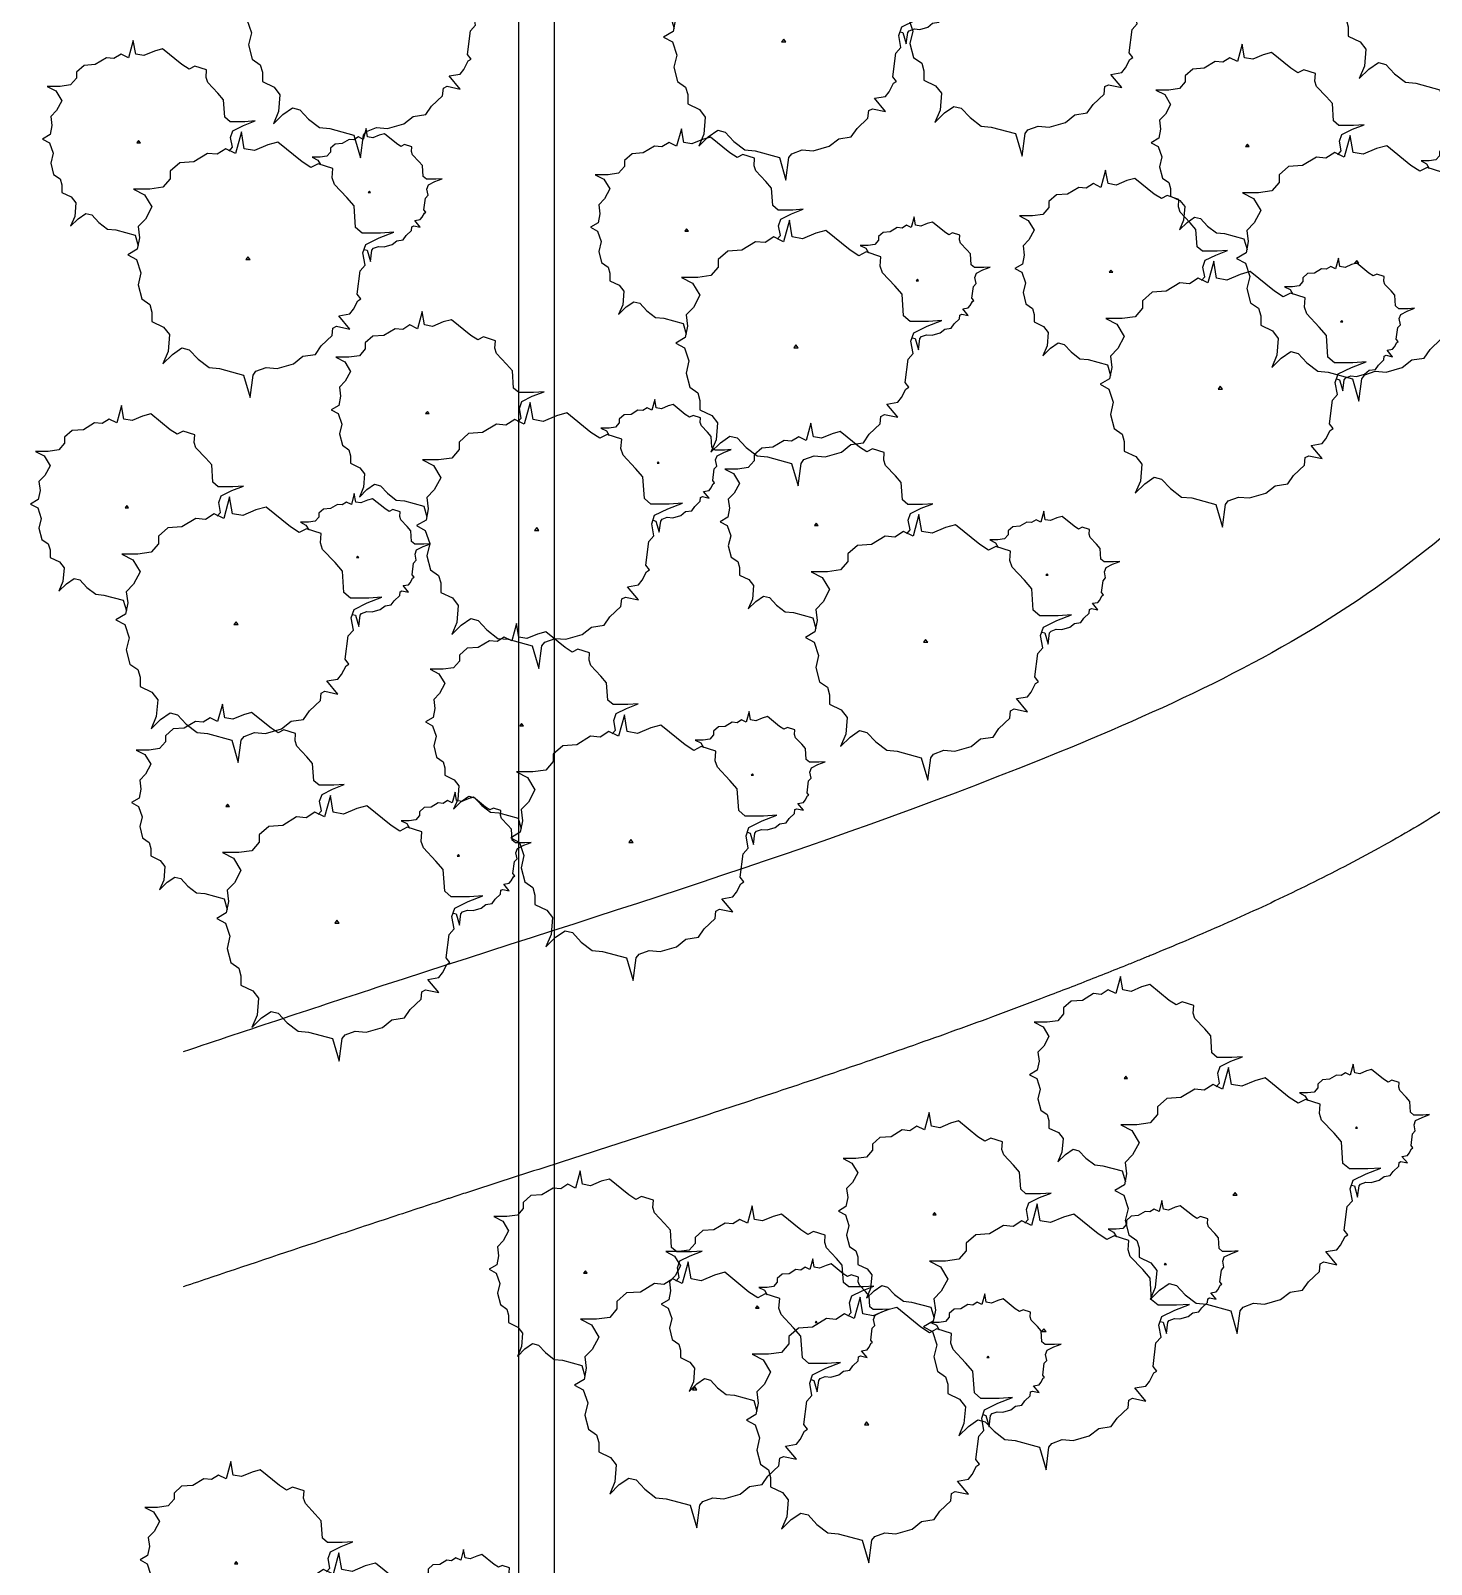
# Model space of a CAD drawing. Header units: millimetres. Extents: x 2699056 to 8562313, y 3604254 to 5198898.
# Drawn here: x 7224826 to 7256264, y 4978168 to 5012593 of the extents above; entities that cross this region are included whole.
import ezdxf

# ---------------------------------------------------------------- set-up
doc = ezdxf.new("R2010")
doc.units = ezdxf.units.MM
doc.header["$LTSCALE"] = 10
doc.header["$MEASUREMENT"] = 0
doc.layers.add('zelen', color=69, linetype='Continuous')

# ---------------------------------------------------------------- blocks, each defined once
blk = doc.blocks.new('Clump of Trees or Bushes - plan')
for points in [[(-10.993, 56.487), (-9.228, 58.426), (-10.144, 63.512), (-8.923, 67.033), (-3.43, 69.772), (2.673, 72.119), (-2.82, 71.728), (-10.449, 71.728), (-13.195, 74.075), (-13.806, 83.073), (-16.857, 86.594), (-22.045, 92.071), (-22.961, 94.81), (-22.656, 98.722), (-28.759, 100.678), (-31.811, 99.113), (-35.472, 101.461), (-45.543, 109.676), (-49.815, 108.503), (-55.308, 106.155), (-59.58, 106.938), (-60.801, 113.98), (-63.242, 104.982), (-67.209, 106.938), (-70.872, 104.59), (-74.839, 104.982), (-80.637, 101.461), (-86.435, 101.069), (-90.402, 97.548), (-90.402, 94.419), (-93.454, 90.898), (-98.947, 90.115), (-105.66, 90.115), (-101.083, 87.768), (-98.031, 82.682), (-100.778, 77.596), (-103.829, 74.466), (-103.219, 69.772), (-104.134, 65.077), (-108.102, 62.73), (-104.439, 60.774), (-102.609, 55.297), (-103.829, 50.211), (-102.303, 44.342), (-98.947, 41.995), (-98.031, 38.865), (-98.031, 34.953), (-93.148, 32.606), (-90.707, 29.476), (-91.317, 22.434), (-93.454, 17.348), (-89.487, 21.26), (-85.519, 23.999), (-82.468, 23.216), (-78.806, 19.304), (-74.228, 15.783), (-69.956, 15.392), (-59.886, 12.653), (-58.254, 7.074)], [(59.448, 5.262), (60.936, 4.858), (62.652, -1.011), (63.415, 4.858), (64.178, 5.836), (66.848, 6.814), (69.709, 6.569), (73.905, 7.792), (76.385, 9.748), (79.627, 10.237), (81.153, 12.438), (84.014, 15.127), (84.205, 17.084), (85.158, 17.573), (88.591, 16.839), (85.73, 20.262), (88.591, 20.751), (89.545, 21.974), (90.689, 24.174), (91.452, 24.663), (90.499, 25.886), (91.261, 31.999), (92.596, 33.466), (92.024, 36.645), (92.787, 38.845), (96.22, 40.557), (100.035, 42.024), (96.602, 41.779), (91.834, 41.779), (90.117, 43.246), (89.736, 48.871), (87.828, 51.071), (84.586, 54.494), (84.014, 56.206), (84.205, 58.651), (80.39, 59.873), (78.483, 58.895), (76.194, 60.362), (69.9, 65.497), (67.23, 64.764), (63.797, 63.297), (61.126, 63.786), (60.364, 68.187), (58.838, 62.563), (56.358, 63.786), (54.07, 62.319), (51.59, 62.563), (47.966, 60.362), (44.343, 60.118), (41.863, 57.917), (41.863, 55.961), (39.956, 53.761), (36.523, 53.272), (32.327, 53.272), (35.187, 51.805), (36.641, 49.381)]]:
    blk.add_lwpolyline(points)
for points in [[(-4.577, 66.508), (-7.629, 55.261), (-12.588, 57.706), (-17.166, 54.772), (-22.125, 55.261), (-29.372, 50.86), (-36.62, 50.371), (-41.579, 45.969), (-41.579, 42.057), (-45.393, 37.656), (-52.259, 36.678), (-60.651, 36.678), (-54.93, 33.743), (-51.115, 27.386), (-54.548, 21.029), (-58.363, 17.116), (-57.6, 11.248), (-58.744, 5.38), (-63.703, 2.446), (-59.126, 0), (-56.837, -6.846), (-58.363, -13.203), (-56.455, -20.539), (-52.259, -23.473), (-51.115, -27.385), (-51.115, -32.275), (-45.012, -35.21), (-41.96, -39.122), (-42.723, -47.924), (-45.393, -54.282), (-40.434, -49.391), (-35.475, -45.968), (-31.661, -46.946), (-27.083, -51.837), (-21.362, -56.238), (-16.021, -56.727), (-3.433, -60.15), (0, -71.887), (1.526, -60.15), (3.052, -58.194), (8.392, -56.238), (14.114, -56.727), (22.506, -54.282), (27.465, -50.369), (33.949, -49.391), (37.001, -44.99), (42.723, -39.611), (43.104, -35.699), (45.012, -34.721), (51.878, -36.188), (46.156, -29.341), (51.878, -28.363), (53.785, -25.918), (56.074, -21.517), (57.6, -20.539), (55.692, -18.094), (57.218, -5.868), (59.888, -2.934), (58.744, 3.424), (60.27, 7.825), (67.136, 11.248), (74.765, 14.182), (67.899, 13.693), (58.363, 13.693), (54.93, 16.627), (54.167, 27.875), (50.352, 32.276), (43.867, 39.123), (42.723, 42.546), (43.104, 47.436), (35.475, 49.882), (31.661, 47.925), (27.083, 50.86), (14.495, 61.129), (9.155, 59.662), (2.289, 56.728), (-3.052, 57.706)], [(-58.055, 61.947), (-58.97, 60.774), (-57.139, 60.774)], [(62.08, 35.667), (61.508, 34.933), (62.652, 34.933)], [(-1.144, 1.468), (-2.289, 0), (0, 0)]]:
    blk.add_lwpolyline(points, close=True)

msp = doc.modelspace()

# ---------------------------------------------------------------- linework, layer by layer
for p, q in [((7235772, 5054272), (7235772, 4928920)), ((7236579, 5054250), (7236572, 4929920))]:
    msp.add_line(p, q)
for points, knots in [([(7276828, 5013746), (7275055, 5013893), (7272055, 5014141), (7267938, 5010461), (7261933, 5006727), (7256094, 5000059), (7245472, 4995129), (7236311, 4992361), (7229736, 4990169), (7228251, 4989671)], [0, 0, 0, 0, 5058.501791, 8557.369829, 15881.718845, 26503.86908, 34486.732742, 50579.814726, 55280.085156, 55280.085156, 55280.085156, 55280.085156]), ([(7273723, 5008799), (7273720, 5008798), (7273715, 5008796), (7273701, 5008788), (7273691, 5008783), (7273668, 5008770), (7273654, 5008762), (7273623, 5008744), (7273605, 5008733), (7273566, 5008708), (7273545, 5008694), (7273498, 5008663), (7273472, 5008646), (7273419, 5008608), (7273390, 5008588), (7273329, 5008544), (7273297, 5008521), (7273230, 5008470), (7273194, 5008444), (7273121, 5008387), (7273082, 5008358), (7273003, 5008295), (7272961, 5008263), (7272876, 5008194), (7272832, 5008159), (7272740, 5008085), (7272693, 5008047), (7272596, 5007968), (7272546, 5007927), (7272442, 5007843), (7272389, 5007800), (7272280, 5007711), (7272224, 5007665), (7272154, 5007609), (7272141, 5007598), (7272102, 5007567), (7272076, 5007546), (7272045, 5007521), (7272040, 5007517), (7272031, 5007510), (7272027, 5007507), (7272018, 5007500), (7272014, 5007496), (7272001, 5007486), (7271993, 5007479), (7271967, 5007459), (7271950, 5007445), (7271899, 5007404), (7271865, 5007377), (7271762, 5007297), (7271695, 5007243), (7271491, 5007084), (7271356, 5006981), (7271031, 5006733), (7270842, 5006592), (7270468, 5006314), (7270283, 5006179), (7269917, 5005914), (7269736, 5005784), (7269379, 5005528), (7269203, 5005403), (7268856, 5005157), (7268685, 5005036), (7268349, 5004797), (7268184, 5004679), (7267859, 5004446), (7267700, 5004331), (7267387, 5004103), (7267234, 5003990), (7266935, 5003766), (7266788, 5003654), (7266501, 5003433), (7266361, 5003323), (7266213, 5003205), (7266203, 5003196), (7266184, 5003181), (7266176, 5003174), (7266162, 5003163), (7266157, 5003159), (7266147, 5003151), (7266141, 5003147), (7266126, 5003134), (7266115, 5003125), (7266084, 5003100), (7266063, 5003083), (7266000, 5003031), (7265958, 5002997), (7265832, 5002892), (7265747, 5002821), (7265514, 5002624), (7265366, 5002496), (7265065, 5002233), (7264914, 5002098), (7264608, 5001823), (7264453, 5001682), (7264141, 5001395), (7263984, 5001249), (7263665, 5000953), (7263504, 5000802), (7263177, 5000496), (7263012, 5000341), (7262678, 5000028), (7262508, 4999870), (7262165, 4999550), (7261991, 4999388), (7261637, 4999064), (7261457, 4998900), (7261092, 4998572), (7260907, 4998407), (7260530, 4998076), (7260338, 4997911), (7259947, 4997580), (7259748, 4997414), (7259342, 4997084), (7259135, 4996920), (7258712, 4996593), (7258497, 4996431), (7258229, 4996235), (7258181, 4996200), (7258105, 4996145), (7258077, 4996125), (7258024, 4996087), (7257999, 4996069), (7257947, 4996032), (7257920, 4996013), (7257874, 4995980), (7257854, 4995966), (7257814, 4995938), (7257794, 4995924), (7257735, 4995883), (7257695, 4995855), (7257575, 4995772), (7257495, 4995718), (7257255, 4995556), (7257094, 4995450), (7256676, 4995180), (7256418, 4995020), (7255901, 4994708), (7255641, 4994556), (7255122, 4994263), (7254862, 4994120), (7254343, 4993843), (7254083, 4993709), (7253564, 4993447), (7253305, 4993320), (7252787, 4993072), (7252529, 4992951), (7252014, 4992715), (7251757, 4992600), (7251246, 4992376), (7250991, 4992266), (7250484, 4992051), (7250232, 4991946), (7249947, 4991829), (7249914, 4991815), (7249857, 4991792), (7249835, 4991783), (7249790, 4991765), (7249768, 4991755), (7249700, 4991728), (7249655, 4991710), (7249521, 4991655), (7249431, 4991619), (7249162, 4991510), (7248982, 4991439), (7248444, 4991226), (7248085, 4991086), (7247091, 4990706), (7246457, 4990470), (7245191, 4990011), (7244559, 4989787), (7243298, 4989350), (7242669, 4989136), (7241415, 4988716), (7240790, 4988510), (7239545, 4988103), (7238924, 4987902), (7237688, 4987503), (7237072, 4987305), (7235846, 4986911), (7235236, 4986714), (7234514, 4986479), (7234399, 4986441), (7234255, 4986394), (7234227, 4986385), (7234169, 4986367), (7234141, 4986357), (7234055, 4986329), (7233998, 4986311), (7233827, 4986255), (7233713, 4986217), (7233370, 4986105), (7233141, 4986029), (7232455, 4985803), (7231997, 4985651), (7230659, 4985205), (7229777, 4984910), (7228679, 4984541), (7228465, 4984469), (7228251, 4984397)], [5278.901827, 5278.901827, 5278.901827, 5278.901827, 5474.519003, 5474.519003, 5670.136179, 5670.136179, 5865.753355, 5865.753355, 6061.370532, 6061.370532, 6256.987708, 6256.987708, 6452.604884, 6452.604884, 6648.22206, 6648.22206, 6843.839236, 6843.839236, 7039.456412, 7039.456412, 7235.073588, 7235.073588, 7430.690765, 7430.690765, 7626.307941, 7626.307941, 7821.925117, 7821.925117, 8017.542293, 8017.542293, 8213.159469, 8213.159469, 8408.776645, 8408.776645, 8452.239265, 8452.239265, 8539.164504, 8539.164504, 8554.244728, 8554.244728, 8568.184748, 8568.184748, 8582.124768, 8582.124768, 8610.004808, 8610.004808, 8665.764888, 8665.764888, 8777.285047, 8777.285047, 9000.325367, 9000.325367, 9446.406006, 9446.406006, 10080.286921, 10080.286921, 10714.167837, 10714.167837, 11348.048753, 11348.048753, 11981.929668, 11981.929668, 12615.810584, 12615.810584, 13249.691499, 13249.691499, 13883.572415, 13883.572415, 14517.45333, 14517.45333, 15151.334246, 15151.334246, 15785.215162, 15785.215162, 15834.459682, 15834.459682, 15872.613456, 15872.613456, 15896.947643, 15896.947643, 15921.281829, 15921.281829, 15969.950202, 15969.950202, 16067.286948, 16067.286948, 16261.960439, 16261.960439, 16651.307422, 16651.307422, 17327.180434, 17327.180434, 18003.053447, 18003.053447, 18678.926459, 18678.926459, 19354.799472, 19354.799472, 20030.672484, 20030.672484, 20706.545497, 20706.545497, 21382.41851, 21382.41851, 22058.291522, 22058.291522, 22734.164535, 22734.164535, 23410.037547, 23410.037547, 24085.91056, 24085.91056, 24761.783572, 24761.783572, 25437.656585, 25437.656585, 26113.529597, 26113.529597, 26260.768891, 26260.768891, 26345.693049, 26345.693049, 26421.58116, 26421.58116, 26501.400451, 26501.400451, 26561.074588, 26561.074588, 26620.748725, 26620.748725, 26740.096999, 26740.096999, 26978.793548, 26978.793548, 27456.186646, 27456.186646, 28218.729185, 28218.729185, 28981.271724, 28981.271724, 29743.814263, 29743.814263, 30506.356803, 30506.356803, 31268.899342, 31268.899342, 32031.441881, 32031.441881, 32793.98442, 32793.98442, 33556.52696, 33556.52696, 34319.069499, 34319.069499, 34421.379748, 34421.379748, 34489.781704, 34489.781704, 34558.183659, 34558.183659, 34694.98757, 34694.98757, 34968.595391, 34968.595391, 35515.811034, 35515.811034, 36610.24232, 36610.24232, 38550.065371, 38550.065371, 40489.888423, 40489.888423, 42429.711474, 42429.711474, 44369.534526, 44369.534526, 46309.357577, 46309.357577, 48249.180629, 48249.180629, 50189.00368, 50189.00368, 50556.953583, 50556.953583, 50648.282852, 50648.282852, 50739.61212, 50739.61212, 50922.270657, 50922.270657, 51287.58773, 51287.58773, 52018.221877, 52018.221877, 53479.49017, 53479.49017, 56279.182257, 56279.182257, 56956.566849, 56956.566849, 56956.566849, 56956.566849])]:
    msp.add_open_spline(points, degree=3, knots=knots)

# ---------------------------------------------------------------- block references
at = {"layer": 'zelen', "xscale": 43.11638107232748, "yscale": 43.11638107232748, "zscale": 43.11638107232748}
for p in [(7256605, 5013861), (7232230, 5012841), (7247079, 5012875), (7241778, 5012339), (7229752, 5007456), (7254639, 5007373), (7242052, 5005474), (7251576, 5004549), (7236233, 5001377), (7229487, 4999262), (7244962, 4998866), (7238349, 4994372), (7231750, 4992561), (7251909, 4986452), (7247616, 4983392), (7239779, 4982087), (7243639, 4981301), (7231942, 4975562)]:
    msp.add_blockref('Clump of Trees or Bushes - plan', p, dxfattribs=at)

doc.saveas('drawing.dxf')
